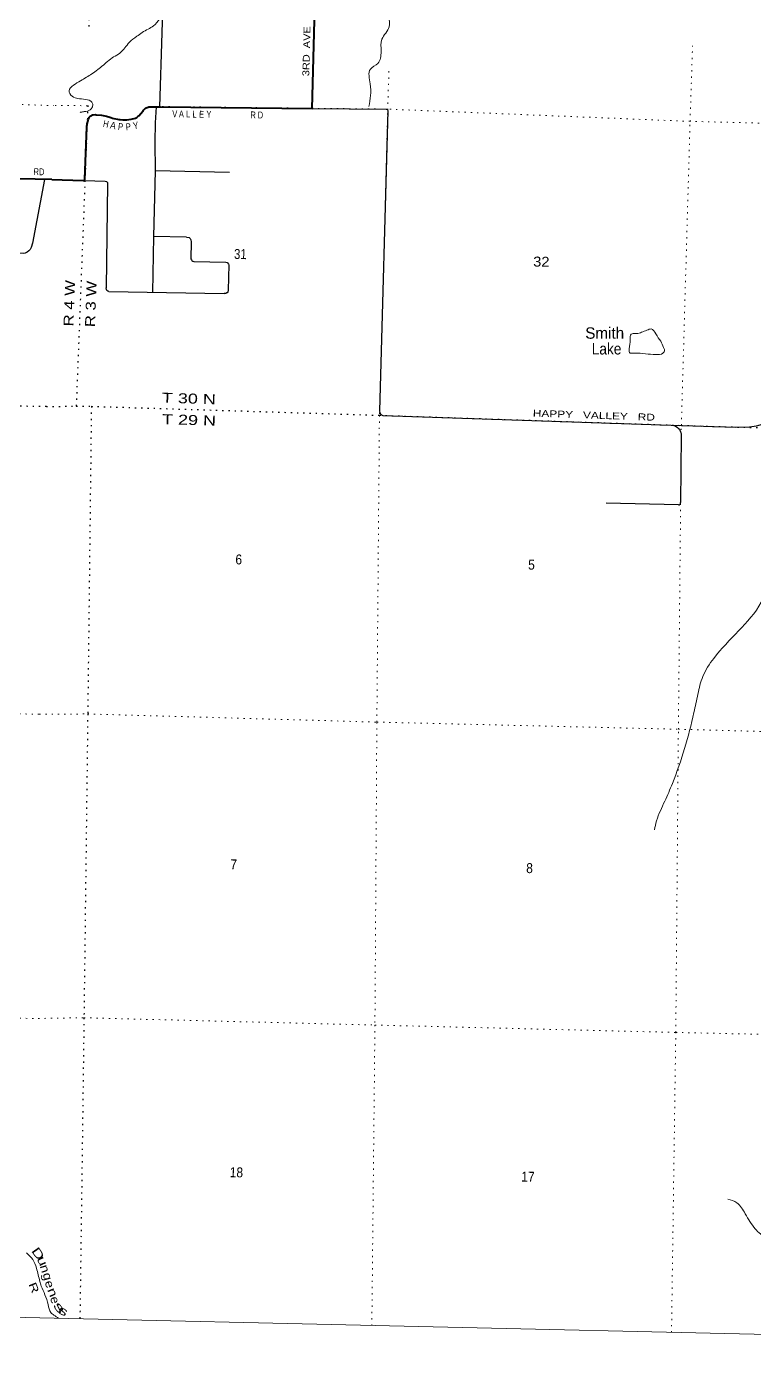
# Model space of a CAD drawing. Header units: feet. Extents: x -739708 to -488887, y 188754 to 379550.
# Drawn here: x -523975 to -511194, y 189004 to 212374 of the extents above; entities that cross this region are included whole.
import ezdxf
from ezdxf.enums import TextEntityAlignment as Align

# ---------------------------------------------------------------- set-up
doc = ezdxf.new("R2010")
doc.units = ezdxf.units.FT
doc.header["$LTSCALE"] = 73
doc.linetypes.add('DOTTED', pattern=[1.5, 0.3, -1.2])
for name, color, linetype, lineweight in [('26', 7, 'Continuous', 40), ('29', 7, 'Continuous', 25), ('39', 7, 'Continuous', 13), ('4', 7, 'Continuous', 13), ('6', 7, 'DOTTED', 25), ('7', 7, 'DOTTED', 13)]:
    doc.layers.add(name, color=color, linetype=linetype, lineweight=lineweight)
for name, color, linetype in [('27', 7, 'Continuous'), ('30', 7, 'Continuous'), ('41', 7, 'Continuous')]:
    doc.layers.add(name, color=color, linetype=linetype)

msp = doc.modelspace()

# ---------------------------------------------------------------- linework, layer by layer
at = {"layer": '26'}
for points in [[(-523534.13, 209688.77), (-524701.09, 209713.92), (-524746.13, 209713.2), (-524790.85, 209707.77), (-524834.76, 209697.7), (-524877.37, 209683.09), (-524918.22, 209664.11), (-524956.87, 209640.96), (-524969.24, 209632.32), (-525129.53, 209495.01), (-525160.22, 209476.16), (-525192.71, 209460.62), (-525226.65, 209448.57), (-525261.66, 209440.12), (-525297.37, 209435.39), (-525333.37, 209434.41), (-525354.32, 209435.57), (-525650.46, 209447.07), (-525675.51, 209448.05), (-525674.82, 209475.04), (-525531.57, 215110.43), (-525482.95, 216950.28), (-525480.94, 217026.59)], [(-523534.13, 209688.77), (-522981.93, 209670.43), (-522956.12, 209669.56), (-522955.04, 209694.59), (-522915.2, 210613.33), (-522908.59, 210668.81), (-522896.22, 210723.29), (-522895.45, 210725.75), (-522887.62, 210750.85), (-522876.44, 210775.75), (-522871.39, 210783.53), (-522864.19, 210792.41), (-522856.1, 210800.49), (-522847.21, 210807.68), (-522837.62, 210813.9), (-522827.42, 210819.08), (-522816.75, 210823.17), (-522805.77, 210826.11), (-522771.78, 210827.89), (-522755.77, 210827.46), (-522753.31, 210827.39), (-522662.51, 210818.73), (-522573.11, 210800.62), (-522515.93, 210782.64), (-522495.01, 210776.07), (-522465.93, 210767.34), (-522441.07, 210759.88), (-522380.67, 210747.13), (-522355.75, 210741.87), (-522330.67, 210739.89), (-522285.01, 210736.29), (-522214.15, 210738.15), (-522143.87, 210747.4), (-522138.31, 210748.45), (-522112.84, 210752.63), (-522087.95, 210759.44), (-522063.91, 210768.82), (-522040.98, 210780.67), (-522019.42, 210794.84), (-522001.73, 210809.14), (-521967.43, 210846.18), (-521930.15, 210895.05), (-521920.99, 210908.18), (-521910.51, 210920.27), (-521898.82, 210931.2), (-521886.05, 210940.86), (-521872.34, 210949.12), (-521857.85, 210955.91), (-521842.72, 210961.14), (-521827.13, 210964.76), (-521811.25, 210966.74), (-521795.25, 210967.04), (-521793.3, 210966.96), (-521624.13, 210965.81), (-518959.67, 210937.24), (-518820.42, 216248.72)]]:
    msp.add_lwpolyline(points, dxfattribs=at)
at = {"layer": '29'}
for p, q in [((-518959.67, 210937.33), (-517658.88, 210923.72)), ((-517632.91, 210901.81), (-517777.3, 205621.96)), ((-523658.51, 209691.2), (-523874.16, 208569.1)), ((-522958.91, 209669.66), (-522592.72, 209658.64)), ((-521715.63, 209847.05), (-520411.72, 209815.85)), ((-522554.05, 209621), (-522577.79, 207783.98)), ((-521167.2, 208677.02), (-521744.81, 208686.86)), ((-521084.51, 208591.52), (-521087.98, 208297.69)), ((-521037.96, 208249.79), (-520473.21, 208237.22)), ((-522531.07, 207723.93), (-520503.57, 207685.25)), ((-517717.18, 205546.3), (-512653.36, 205372.86)), ((-512653.36, 205372.86), (-511518.2, 205337.05)), ((-512478.55, 205186.53), (-512490.08, 204014.69)), ((-512524.27, 203975.06), (-513794.2, 204002.32))]:
    msp.add_line(p, q, dxfattribs=at)
for points in [[(-521559.63, 213589.1), (-521601.45, 212263.54), (-521642.35, 210966.89)], [(-521700.63, 210963.07), (-521715.56, 210684.61), (-521722.98, 210343.12), (-521715.56, 209842.02), (-521744.81, 208686.86), (-521764.2, 207705.87)], [(-517658.9, 210923.8), (-517648.22, 210922.16), (-517639.88, 210917.52), (-517635.24, 210910.1), (-517632.91, 210901.81)], [(-522592.72, 209658.64), (-522572.9, 209653.18), (-522565.48, 209648.54), (-522560.84, 209642.05), (-522557.13, 209635.55), (-522554.05, 209621)], [(-523874.16, 208569.1), (-523894.84, 208493.94), (-523910.39, 208461.93), (-523933.24, 208437.23), (-523965.24, 208410.7), (-524000.88, 208396.98), (-524034.71, 208392.41), (-524261.42, 208410.7), (-524304.38, 208407.96), (-524327.24, 208399.72), (-524355.57, 208373.2), (-524374.77, 208344.84), (-524386.65, 208312.83), (-524394.77, 208277.64)], [(-521167.2, 208677.02), (-521122.98, 208670.01), (-521102.58, 208651.45), (-521089.6, 208631.04), (-521084.51, 208591.52)], [(-521087.98, 208297.69), (-521080.32, 208276.56), (-521071.05, 208265.42), (-521056.21, 208254.29), (-521037.96, 208249.79)], [(-520473.21, 208237.22), (-520451.58, 208233.87), (-520444.16, 208226.45), (-520427.79, 208203.9)], [(-520427.79, 208203.9), (-520423.76, 208189.33), (-520433.62, 207743.36)], [(-522531.07, 207723.93), (-522551.11, 207729.07), (-522566.87, 207742.06), (-522574.29, 207755.98), (-522577.79, 207783.98)], [(-520433.61, 207743.36), (-520436.28, 207729.53), (-520442.77, 207713.75), (-520453.9, 207701.69), (-520462.24, 207696.12), (-520478.94, 207688.7), (-520503.57, 207685.25)], [(-511518.2, 205337.05), (-511279.85, 205346.34), (-511153.73, 205364.9), (-511094.37, 205383.46), (-511001.64, 205413.15), (-510901.48, 205457.7), (-510797.62, 205505.95), (-510704.88, 205565.34), (-510612, 205633.87), (-510460.06, 205802.9), (-510238.16, 206086.11)], [(-512653.36, 205372.86), (-512605.98, 205366.74), (-512576.31, 205354.68), (-512550.34, 205339.83), (-512532.72, 205324.98), (-512511.39, 205302.71), (-512501.19, 205285.08), (-512490.06, 205260.02), (-512485.42, 205246.11), (-512480.79, 205215.48), (-512478.55, 205186.53)], [(-512524.27, 203975.06), (-512515.11, 203975.71), (-512510.48, 203977.57), (-512503.52, 203980.82), (-512498.42, 203985.46), (-512493.32, 203994.27), (-512491.93, 203999.84), (-512490.08, 204014.69)]]:
    msp.add_lwpolyline(points, dxfattribs=at)
msp.add_arc((-517698.58, 205622.79), 78.72, 180.5993, 256.33022, dxfattribs=at)
at = {"layer": '39'}
for points in [[(-517809.14, 216807.72), (-517914.67, 216739.49), (-518173.95, 216589.76), (-518211.97, 216420.86), (-518106.48, 216180.02), (-518001.03, 216028.09), (-517917.02, 215818.04), (-517906.43, 215569.24), (-517989.34, 215466.03), (-518063.08, 215322.2), (-518152.4, 215112.03), (-518311.33, 214943.86), (-518432.11, 214768.76), (-518409.35, 214523.72), (-518345.13, 214330.28), (-518185.66, 213979.09), (-518161.96, 213685.53), (-518135.92, 213406.07), (-517995.16, 213119.96), (-517817.11, 212879.49), (-517729.74, 212729.99), (-517623.04, 212543.68), (-517606.71, 212371.54), (-517734.48, 212154.16), (-517749.45, 211934.23), (-517806.45, 211727.37), (-517937.71, 211625.26), (-517939.39, 211368.65), (-517962.92, 210972.67)], [(-512579.38, 214610.26), (-512409.65, 214548.09), (-512265.83, 214498.58), (-512161.47, 214488.26), (-512159.46, 214488.22), (-512155.55, 214482.08), (-511986.38, 214391.68), (-511835.99, 214265.36), (-511753.05, 214186.9), (-511735.16, 214176.43), (-511585.04, 214035.99), (-511485.65, 213872.44), (-511239.92, 213580.63), (-511160.9, 213403.39), (-511064.37, 213195.51), (-510989.6, 213006.26), (-510991.57, 213008.32), (-510993.74, 213000.29), (-510986.63, 212951.71), (-510984.48, 212854.82), (-510954.92, 212719), (-510938.66, 212623.82), (-510938.36, 212535.03), (-510930.69, 212411.79), (-510918.8, 212298.54), (-510928.55, 212209.98), (-510931.31, 212066.78), (-510907.83, 211929.07), (-510871.79, 211712.4), (-510868.76, 211556.98), (-510833.33, 211412.96), (-510755.11, 211298.29), (-510641.2, 211261.53), (-510478.24, 211266.09), (-510369.47, 211275.85), (-510232.32, 211297.11), (-510047.01, 211313.3), (-509882.27, 211305.71), (-509817.76, 211314.41), (-509697.39, 211299.71), (-509561.18, 211272.56), (-509418.31, 211277.56), (-509337.84, 211279.86), (-509215.38, 211269.15), (-509079.79, 211209.73), (-508990.82, 211131.15), (-508884.77, 210999.73), (-508857.37, 210960.8), (-508821.93, 210921.7)], [(-523031.61, 210868.08), (-523021.33, 210870.47), (-522962.81, 210881.32), (-522857.66, 210911.34), (-522820.47, 210963), (-522817.3, 211023.46), (-523044.92, 211107.05), (-523148.97, 211133.51), (-523227.7, 211221.96), (-523059.3, 211403.96), (-522851.79, 211528.62), (-522651.85, 211677.66), (-522447.62, 211840.72), (-522335.71, 211908.93), (-522169.17, 212099.04), (-522040.48, 212203.21), (-521842.98, 212330.1), (-521745.37, 212386.51), (-521640.49, 212507.33), (-521639, 212509.18)], [(-505975.91, 211879.85), (-506153.98, 211791.01), (-506438.03, 211615.56), (-506741.11, 211309.19), (-507006.76, 210963.58), (-507150.08, 210681.88), (-507179.83, 210341.03), (-507200.84, 210030.3), (-507229.66, 209549.99), (-507529.63, 209021.26), (-507770.31, 208620.52), (-508040.63, 208155.78), (-508102.96, 207890.44), (-508069.23, 207685.57), (-507934.68, 207482.46), (-507845.76, 207221.78), (-507951.92, 206888.72), (-508035.57, 206480.38), (-508140.25, 206213.98), (-508377.79, 205954.63), (-508749.55, 205459.85), (-508967.53, 205082.85), (-509345.35, 204406.33), (-509808.93, 203861.09), (-510147.5, 203589.88), (-510511.81, 203339.46), (-510755.98, 203053.98), (-510929.33, 202781.05), (-510975.99, 202495.15), (-511071.81, 202264.92), (-511907.95, 201279.48), (-512098.4, 200962.48), (-512185.94, 200651.23), (-512255.62, 200327.45), (-512633.97, 199083.09), (-512767.88, 198770.87), (-512910.53, 198428.54), (-512950.43, 198265.75)], [(-512836.06, 206851.75), (-512925.99, 206977.05), (-513006.69, 207063.76), (-513079.7, 207043.18), (-513173.22, 207006.9), (-513268.48, 206982.78), (-513359.44, 206970.7), (-513373.59, 206878.06), (-513391.38, 206712.75), (-513386.73, 206650), (-513304.32, 206640.05), (-513103.1, 206625.39), (-512923.96, 206615.28), (-512800.54, 206636.73), (-512771.08, 206692.65), (-512790.14, 206741.58), (-512836.15, 206847.71)], [(-508876.25, 190974.57), (-509072.3, 190947.4), (-509326.38, 190941.02), (-509697.08, 190856.45), (-510099.24, 190806.95), (-510386.1, 190777.07), (-510608.26, 190846.77), (-510983.77, 191089.68), (-511181.43, 191263.91), (-511352.99, 191524.44), (-511501.86, 191717.77), (-511661.62, 191784.03)], [(-523974.85, 190838.74), (-523866.29, 190724.49), (-523801.13, 190573.47), (-523741.88, 190337.71), (-523719.5, 190256.37)], [(-523719.5, 190256.37), (-523652.32, 190105.31), (-523597.77, 189930.28), (-523548.49, 189789.73), (-523495.05, 189746.08), (-523413.35, 189690.66)]]:
    msp.add_spline(points, degree=3, dxfattribs=at)
at = {"layer": '4'}
msp.add_lwpolyline([(-534936.22, 373877.7), (-519702.48, 373516.18), (-489136.84, 372822.34), (-493183.05, 189004.41), (-524001.53, 189704), (-554819.03, 190445.97), (-585635.48, 191230.33), (-616450.82, 192057.09), (-647264.98, 192926.23), (-678077.93, 193837.75), (-708889.59, 194791.67), (-739699.92, 195787.95)], dxfattribs=at)
msp.add_lwpolyline([(-534936.22, 373877.7), (-519702.48, 373516.18), (-489136.84, 372822.34), (-493183.05, 189004.41), (-524001.53, 189704), (-554819.03, 190445.97), (-585635.48, 191230.33), (-616450.82, 192057.09), (-647264.98, 192926.23), (-678077.93, 193837.75), (-708889.59, 194791.67), (-739699.92, 195787.95)], dxfattribs=at)
at = {"layer": '6'}
msp.add_line((-523627.37, 205701.9), (-528171.5, 205751.09), dxfattribs=at)
for points in [[(-522754.88, 218933.4), (-522833.04, 216341.56), (-522883.51, 212305.13)], [(-522899.97, 210988.65), (-522900.02, 210985.05), (-523103.79, 205707.95)], [(-523627.37, 205701.9), (-523103.79, 205707.95), (-522837.8, 205705.97), (-517778.59, 205549.02), (-512476, 205370.4), (-507090.33, 205212.13), (-501766.97, 205061.33), (-499379.31, 204981)], [(-522837.8, 205705.97), (-522901.51, 200303.68), (-522967.77, 194968.13), (-523039.03, 189681.51)]]:
    msp.add_lwpolyline(points, dxfattribs=at)
at = {"layer": '7'}
for p, q in [((-522905.43, 210985.07), (-523503.75, 210987.45)), ((-523753.78, 200297.34), (-526675.54, 200367.94)), ((-525411.02, 195000.23), (-523878.71, 194955.29))]:
    msp.add_line(p, q, dxfattribs=at)
for points in [[(-512649.3, 189441.37), (-512574.01, 194710.65), (-512528.16, 200034.54), (-512476, 205370.4), (-512322.99, 210710.05), (-512279.44, 212038.28)], [(-517612.49, 211589.57), (-517634.49, 210850.48), (-517778.59, 205549.02), (-517823.86, 200160.46), (-517857.53, 194840.34), (-517912.17, 189562.41)], [(-529182.49, 211164.75), (-528323.84, 211139.93), (-523503.75, 210987.45)], [(-504331.32, 210504.82), (-506950.97, 210572.29), (-512322.99, 210710.05), (-517630.02, 210924.7), (-521638.09, 210970.6)], [(-523753.78, 200297.34), (-522901.51, 200303.68), (-517823.86, 200160.46), (-512528.16, 200034.54), (-507152.25, 199890.63), (-502778.71, 199788.32)], [(-523878.71, 194955.29), (-522967.77, 194968.13), (-517857.53, 194840.34), (-512574.01, 194710.65), (-507229.78, 194591.71), (-501907.9, 194465.2), (-496595.41, 194369.2), (-494072.66, 194346.62)]]:
    msp.add_lwpolyline(points, dxfattribs=at)

# ---------------------------------------------------------------- texts
at = {"layer": '27'}
for s, rotation, width, p in [('3RD  AVE', 88.498, 1.2, (-519012.41, 211501.44)), ('RD', 358.765, 0.8, (-523854.82, 209767.16))]:
    msp.add_text(s, height=120, rotation=rotation, dxfattribs=dict(at, width=width)).set_placement(p)
for s, rotation, width, p in [('V', 359.344, 0.75, (-521373.37, 210782.09)), ('A', 359.344, 0.75, (-521256.94, 210779.2)), ('L', 359.344, 0.75, (-521138.68, 210779.19)), ('L', 359.344, 0.75, (-521025.04, 210776.31)), ('E', 359.344, 0.7, (-520901.58, 210774.8)), ('Y', 359.344, 0.7, (-520774.38, 210774.71)), ('R', 359.344, 0.65, (-519997.26, 210763.17)), ('D', 359.344, 0.65, (-519868.2, 210761.69)), ('H', 348.689, 0.8, (-522592.88, 210606.61)), ('A', 348.894, 0.95, (-522467.21, 210580.21)), ('P', 354.098, 0.8, (-522330.54, 210557.43)), ('P', 2.643, 0.75, (-522186.62, 210555.93)), ('Y', 10.121, 0.9, (-522047.92, 210578.57))]:
    msp.add_text(s, height=120, rotation=rotation, dxfattribs=dict(at, width=width)).set_placement(p, align=Align.CENTER)
at = {"layer": '30', "width": 1.3}
msp.add_text('HAPPY   VALLEY   RD', height=120, rotation=358.038, dxfattribs=at).set_placement((-515086.12, 205526.23))
at = {"layer": '41'}
msp.add_text('Smith', height=200, dxfattribs=at).set_placement((-514164.15, 206893.04))
at = {"layer": '41', "width": 0.9}
msp.add_text('Lake', height=200, dxfattribs=at).set_placement((-514050.5, 206616.08))
at = {"layer": '41'}
for s, height, rotation, width, p in [('D', 150, 305.136, 1.55, (-523834.76, 190782.61)), ('u', 150, 294.699, 1.45, (-523766.75, 190665.2)), ('n', 150, 287.712, 1.25, (-523724.03, 190540.38)), ('g', 150, 285.8, 1.2, (-523676.8, 190405.62)), ('R ', 135.4, 291.795, 1.45, (-523895.51, 190168.43)), ('e', 150, 288.193, 1.15, (-523640.86, 190266.26)), ('n', 150, 292.78, 1.4, (-523586.42, 190118.61)), ('e', 150, 285.809, 1.1, (-523547.99, 189992.92)), ('s', 150, 307.186, 2, (-523457.84, 189834.62)), ('s', 150, 332.247, 1.65, (-523366.04, 189755.54))]:
    msp.add_text(s, height=height, rotation=rotation, dxfattribs=dict(at, width=width)).set_placement(p, align=Align.CENTER)
at = {"layer": '6'}
for s, rotation, width, p in [('R 4 W', 87.789, 1.25, (-523152.94, 207106.33)), ('R 3 W', 87.789, 1.25, (-522775.68, 207092.8)), ('T 30 N', 358.223, 1.35, (-521601.59, 205770.94)), ('T 29 N', 358.223, 1.35, (-521598.44, 205394.28))]:
    msp.add_text(s, height=175, rotation=rotation, dxfattribs=dict(at, width=width)).set_placement(p)
at = {"layer": '7'}
for s, width, p in [('31', 0.85, (-520333.53, 208294.57)), ('32', 1.1, (-515080.31, 208161.53)), ('6', 0.9, (-520309.72, 202930.72)), ('5', 0.9, (-515168.46, 202838.6)), ('7', 0.9, (-520398.82, 197575.06)), ('8', 0.9, (-515202.31, 197510.4)), ('18', 0.9, (-520408.89, 192169.5)), ('17', 0.9, (-515289.16, 192092.79))]:
    msp.add_text(s, height=175, rotation=358.703, dxfattribs=dict(at, width=width)).set_placement(p)

doc.saveas('drawing.dxf')
